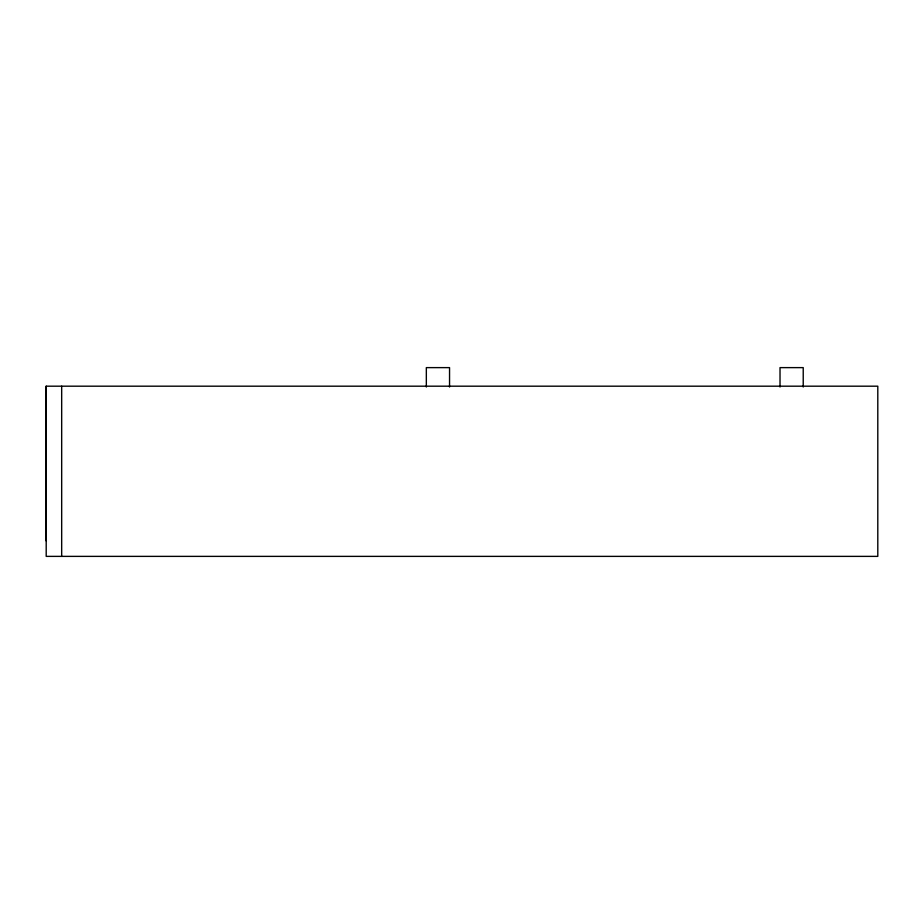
<?xml version="1.0" encoding="UTF-8"?>
<svg xmlns="http://www.w3.org/2000/svg" width="924" height="924" viewBox="0 0 924 924"><rect width="100%" height="100%" fill="white"/><g stroke="black" fill="none" stroke-linecap="round" stroke-linejoin="round"><path stroke-width="1.39" d="M46.2 540.91L46.2 386.186L877.8 386.186L877.8 556.375L46.2 556.375L46.2 386.186M803.222 387.006L803.222 367.625L780.018 367.625L780.018 387.006M449.549 387.006L449.549 367.625L426.334 367.625L426.334 387.006M61.677 386.186L61.677 556.375"/></g></svg>
